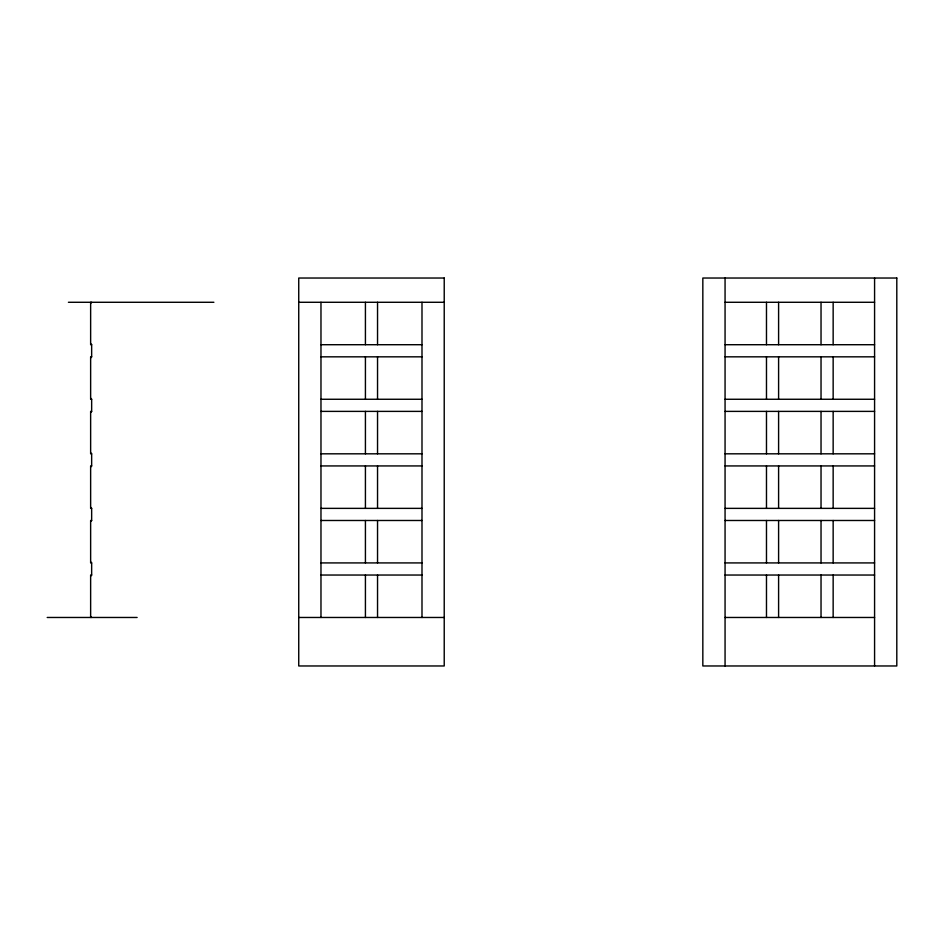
<?xml version="1.0" encoding="UTF-8"?>
<svg xmlns="http://www.w3.org/2000/svg" width="944" height="944" viewBox="0 0 944 944"><rect width="100%" height="100%" fill="white"/><g stroke="black" fill="none" stroke-linecap="round" stroke-linejoin="round"><path stroke-width="1.42" d="M91.651 302.281L90.718 303.284M90.718 343.699L91.651 344.631L91.651 356.832L90.718 357.847M90.718 398.262L91.651 399.265L91.651 411.466L90.718 412.398M90.718 466.95L91.651 466.017L91.651 453.816L90.718 452.813M90.718 521.501L91.651 520.569L91.651 508.368L90.718 507.365M90.718 576.052L91.651 575.12L91.651 562.919L90.718 561.916M68.416 302.281L213.887 302.281M298.741 302.281L444.223 302.281M725.063 302.281L874.581 302.281M91.651 344.713L90.636 344.713L90.636 302.281M320.972 344.713L421.992 344.713M725.063 344.713L874.581 344.713M91.651 356.832L90.636 356.832L90.636 399.265L91.651 399.265M320.972 356.832L421.992 356.832M725.063 356.832L874.581 356.832M320.972 399.265L421.992 399.265M725.063 399.265L874.581 399.265M91.651 411.383L90.636 411.383L90.636 453.816L91.651 453.816M320.972 411.383L421.992 411.383M725.063 411.383L874.581 411.383M320.972 453.816L421.992 453.816M725.063 453.816L874.581 453.816M91.651 465.935L90.636 465.935L90.636 508.368L91.651 508.368M320.972 465.935L421.992 465.935M725.063 465.935L874.581 465.935M320.972 508.368L421.992 508.368M725.063 508.368L874.581 508.368M91.651 520.486L90.636 520.486L90.636 562.919L91.651 562.919M320.972 520.486L421.992 520.486M725.063 520.486L874.581 520.486M320.972 562.919L421.992 562.919M725.063 562.919L874.581 562.919M91.651 575.038L90.636 575.038L90.636 617.47M320.972 575.038L421.992 575.038M725.063 575.038L874.581 575.038M47.2 617.47L137.116 617.47M298.741 617.47L444.223 617.47M725.063 617.47L874.581 617.47M90.636 616.467L91.651 617.47M874.581 278.032L874.581 665.968M833.151 302.281L833.151 344.713M833.151 356.832L833.151 399.265M833.151 411.383L833.151 453.816M833.151 465.935L833.151 508.368M833.151 520.486L833.151 562.919M833.151 575.038L833.151 617.47M821.032 302.281L821.032 344.713M821.032 356.832L821.032 399.265M821.032 411.383L821.032 453.816M821.032 465.935L821.032 508.368M821.032 520.486L821.032 562.919M821.032 575.038L821.032 617.47M778.599 302.281L778.599 344.713M778.599 356.832L778.599 399.265M778.599 411.383L778.599 453.816M778.599 465.935L778.599 508.368M778.599 520.486L778.599 562.919M778.599 575.038L778.599 617.47M766.481 302.281L766.481 344.713M766.481 356.832L766.481 399.265M766.481 411.383L766.481 453.816M766.481 465.935L766.481 508.368M766.481 520.486L766.481 562.919M766.481 575.038L766.481 617.47M725.063 278.032L725.063 665.968M421.992 302.281L421.992 617.47M377.541 302.281L377.541 344.713M377.541 356.832L377.541 399.265M377.541 411.383L377.541 453.816M377.541 465.935L377.541 508.368M377.541 520.486L377.541 562.919M377.541 575.038L377.541 617.47M365.422 302.281L365.422 344.713M365.422 356.832L365.422 399.265M365.422 411.383L365.422 453.816M365.422 465.935L365.422 508.368M365.422 520.486L365.422 562.919M365.422 575.038L365.422 617.47M320.972 302.281L320.972 617.47M444.223 278.032L298.741 278.032L298.741 665.968L444.223 665.968L444.223 278.032M896.8 278.032L702.832 278.032L702.832 665.968L896.8 665.968L896.8 278.032"/></g></svg>
